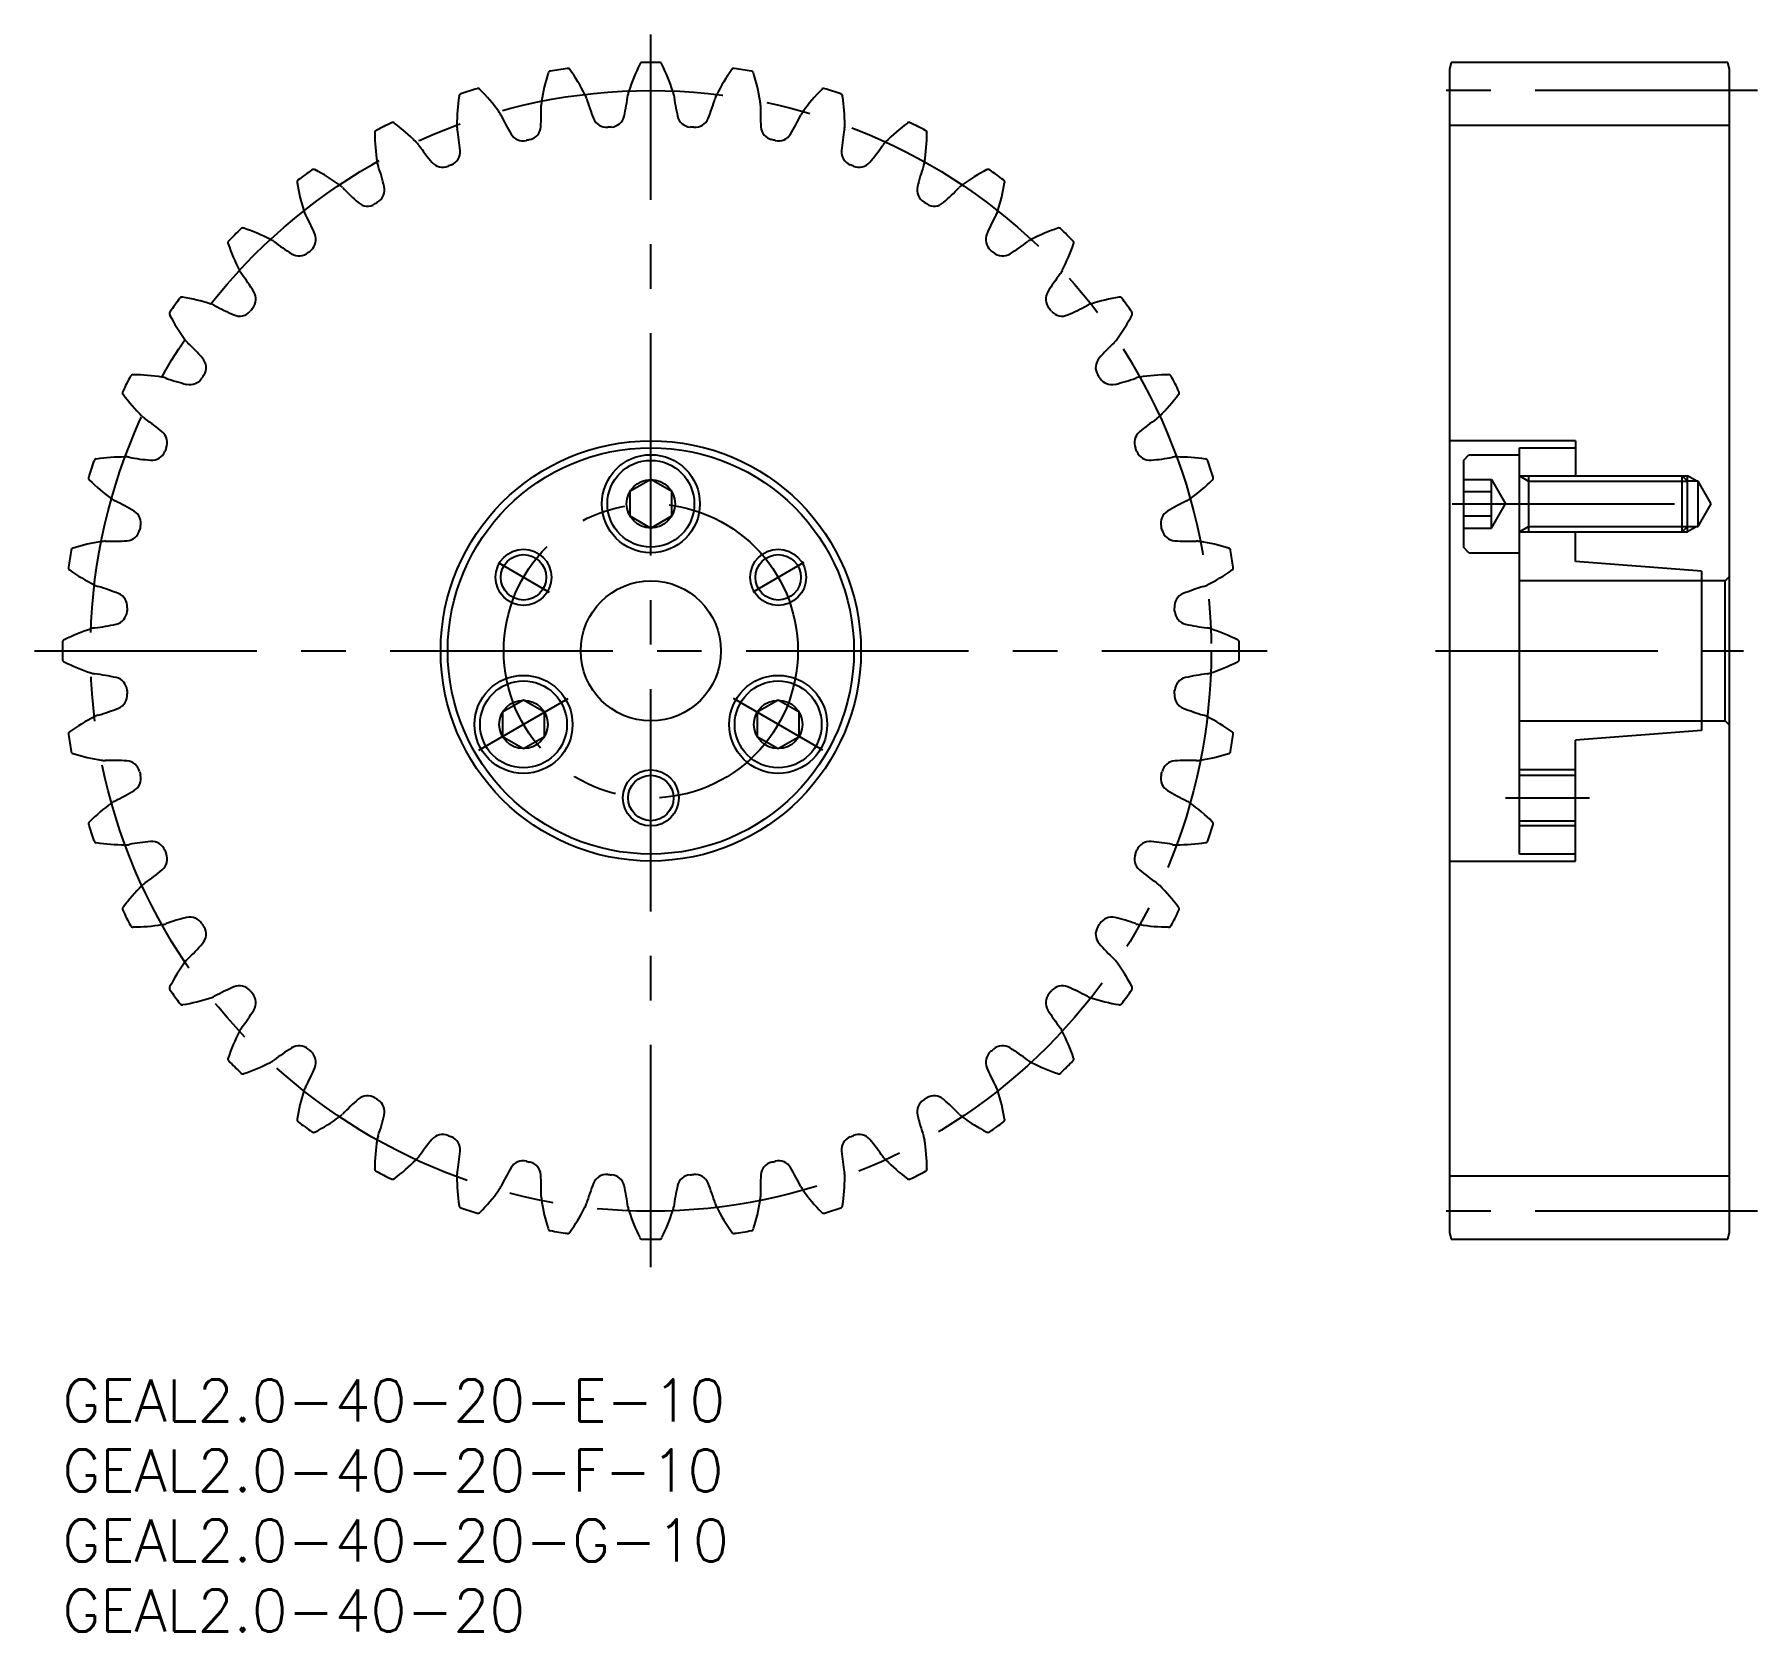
# Model space of a CAD drawing. Extents: x -2 to 191, y -18 to 208.
# Drawn here: x -2 to 121, y -18 to 96 of the extents above; entities that cross this region are included whole.
import ezdxf

# ---------------------------------------------------------------- set-up
doc = ezdxf.new("R2010")
doc.units = 0
doc.header["$LTSCALE"] = 0.5
doc.linetypes.add('CENTER', pattern=[50.8, 31.75, -6.35, 6.35, -6.35])
for name, color, linetype in [('AM_0', 7, 'CONTINUOUS'), ('MSM_CENTER', 1, 'CENTER'), ('MSM_CONTINUOUS', 7, 'CONTINUOUS'), ('MSM_NARROW', 5, 'CONTINUOUS'), ('MSM_PART_NUMBER', 7, 'CONTINUOUS')]:
    doc.layers.add(name, color=color, linetype=linetype)
doc.styles.get("Standard").update_dxf_attribs({"font": 'txt.shx', "height": 1, "bigfont": 'bigfont.shx'})

# ---------------------------------------------------------------- blocks, each defined once
blk = doc.blocks.new('*U3')
at = {"layer": 'MSM_PART_NUMBER'}
blk.add_text('GEAL2.0-40-20-F-10', height=3, dxfattribs=at).set_placement((0, -8))
blk = doc.blocks.new('*U4')
at = {"layer": 'MSM_PART_NUMBER'}
blk.add_text('GEAL2.0-40-20-E-10', height=3, dxfattribs=at).set_placement((0, -3))
blk = doc.blocks.new('*U5')
at = {"layer": 'MSM_PART_NUMBER'}
blk.add_text('GEAL2.0-40-20-G-10', height=3, dxfattribs=at).set_placement((0, -13))
blk = doc.blocks.new('*U7')
at = {"layer": 'MSM_PART_NUMBER'}
blk.add_text('GEAL2.0-40-20', height=3, dxfattribs=at).set_placement((0, -18))

msp = doc.modelspace()

# ---------------------------------------------------------------- linework, layer by layer
at = {"layer": 'AM_0'}
for p, q in [((104, 43.12), (108, 43.12)), ((104, 39.88), (108, 39.88))]:
    msp.add_line(p, q, dxfattribs=at)
at = {"layer": 'MSM_CENTER'}
for p, q in [((42, 8), (42, 96)), ((121, 92), (97, 92)), ((99.2, 62.5), (118.17, 62.5)), ((31.09, 58.3), (34.73, 56.2)), ((52.91, 58.3), (49.27, 56.2)), ((-2, 52), (86, 52)), ((98, 52), (120, 52)), ((29.72, 44.91), (36.09, 48.59)), ((54.28, 44.91), (47.91, 48.59)), ((103, 41.5), (109, 41.5)), ((121, 12), (97, 12))]:
    msp.add_line(p, q, dxfattribs=at)
for radius in [40, 10.5]:
    msp.add_circle((42, 52), radius, dxfattribs=at)
at = {"layer": 'MSM_CONTINUOUS'}
for p, q in [((99.13, 94), (99, 93.5)), ((99, 93.5), (99, 10.5)), ((118.87, 94), (99.13, 94)), ((119, 93.5), (118.87, 94)), ((119, 10.5), (119, 93.5)), ((119, 89.5), (99, 89.5)), ((108, 67), (99, 67)), ((104, 37.5), (104, 66.5)), ((104, 66.5), (108, 66.5)), ((108, 67), (108, 64.5)), ((100, 65.6), (100.4, 66)), ((100, 65.6), (100, 59.4)), ((100.4, 66), (104, 66)), ((42, 64.23), (40.5, 63.37)), ((43.5, 63.37), (42, 64.23)), ((100, 64.23), (102, 64.23)), ((102, 64.23), (103, 62.5)), ((102, 60.77), (102, 64.23)), ((104, 64.5), (115.62, 64.5)), ((104.66, 64.5), (104.66, 60.5)), ((115.62, 60.5), (115.62, 64.5)), ((116, 64.12), (115.62, 64.5)), ((116.75, 64.12), (115.95, 64.12)), ((116, 60.88), (116, 64.12)), ((116.75, 60.88), (116.75, 64.12)), ((117.69, 62.5), (116.75, 64.12)), ((40.5, 63.37), (40.5, 61.63)), ((43.5, 61.63), (43.5, 63.37)), ((100, 63.37), (102, 63.37)), ((40.5, 61.63), (42, 60.77)), ((42, 60.77), (43.5, 61.63)), ((100, 61.63), (102, 61.63)), ((102, 60.77), (103, 62.5)), ((116.75, 60.88), (117.69, 62.5)), ((100, 60.77), (102, 60.77)), ((104, 60.5), (115.62, 60.5)), ((108, 58.38), (108, 60.5)), ((115.62, 60.5), (116, 60.88)), ((115.95, 60.88), (116.75, 60.88)), ((100.4, 59), (100, 59.4)), ((100.4, 59), (104, 59)), ((117, 57.69), (108, 58.38)), ((118.7, 57), (104, 57)), ((117, 57.69), (117, 46.31)), ((119, 57.3), (118.7, 57)), ((118.7, 47), (118.7, 57)), ((32.91, 48.48), (31.41, 47.62)), ((34.41, 47.62), (32.91, 48.48)), ((51.09, 48.48), (49.59, 47.62)), ((52.59, 47.62), (51.09, 48.48)), ((31.41, 47.62), (31.41, 45.88)), ((34.41, 45.88), (34.41, 47.62)), ((49.59, 47.62), (49.59, 45.88)), ((52.59, 45.88), (52.59, 47.62)), ((104, 47), (118.7, 47)), ((118.7, 47), (119, 46.7)), ((31.41, 45.88), (32.91, 45.02)), ((32.91, 45.02), (34.41, 45.88)), ((49.59, 45.88), (51.09, 45.02)), ((51.09, 45.02), (52.59, 45.88)), ((117, 46.31), (108, 45.63)), ((108, 37), (108, 45.63)), ((99, 37), (108, 37)), ((108, 37.5), (104, 37.5)), ((119, 14.5), (99, 14.5)), ((99, 10.5), (99.13, 10)), ((99.13, 10), (118.87, 10)), ((118.87, 10), (119, 10.5))]:
    msp.add_line(p, q, dxfattribs=at)
for centre, radius in [((42, 52), 15), ((42, 52), 14.5), ((42, 62.5), 3.5), ((42, 62.5), 3.1), ((42, 62.5), 1.73), ((32.91, 57.25), 1.62), ((51.09, 57.25), 1.62), ((42, 52), 5), ((32.91, 46.75), 3.5), ((32.91, 46.75), 3.1), ((51.09, 46.75), 3.5), ((51.09, 46.75), 3.1), ((32.91, 46.75), 1.73), ((51.09, 46.75), 1.73), ((42, 41.5), 1.62)]:
    msp.add_circle(centre, radius, dxfattribs=at)
for centre, radius, start, end in [((42, 52), 42, 98.1643, 99.8357), ((36.06, 93.38), 0.2, 35.6521, 98.1643), ((25.39, 85.72), 13.33, 26.75, 35.6521), ((53.13, 87.9), 13.33, 153.3479, 162.25), ((41.39, 93.8), 0.2, 90.8357, 153.3478), ((42, 52), 42, 89.1643, 90.8357), ((42.61, 93.8), 0.2, 26.6521, 89.1643), ((30.87, 87.9), 13.33, 17.75, 26.6521), ((58.61, 85.72), 13.33, 144.3479, 153.25), ((47.94, 93.38), 0.2, 81.8357, 144.3479), ((42, 52), 42, 80.1643, 81.8357), ((47.37, 89.2), 13.33, 162.3479, 171.25), ((34.86, 93.19), 0.2, 99.8356, 162.3479), ((49.14, 93.19), 0.2, 17.6521, 80.1643), ((36.63, 89.2), 13.33, 8.75, 17.6521), ((41.49, 89.59), 13.33, 171.3479, 180.25), ((28.5, 91.56), 0.2, 108.8357, 171.3479), ((42, 52), 42, 107.1643, 108.8357), ((29.66, 91.94), 0.2, 44.6521, 107.1643), ((20.32, 82.71), 13.33, 35.75, 44.6521), ((35.83, 90.98), 1.65, 171.2499, 181.5104), ((35.83, 90.98), 1.65, 16.4896, 26.7501), ((52.75, 95.99), 16, 196.4896, 202.003), ((24.5, 93.77), 16, 346.997, 352.5104), ((42, 91.47), 1.65, 162.2499, 172.5104), ((42, 91.47), 1.65, 7.4896, 17.7501), ((59.5, 93.77), 16, 187.4896, 193.003), ((31.25, 95.99), 16, 337.997, 343.5104), ((48.17, 90.98), 1.65, 153.2499, 163.5104), ((48.17, 90.98), 1.65, 358.4896, 8.7501), ((63.68, 82.71), 13.33, 135.3479, 144.25), ((54.34, 91.94), 0.2, 72.8357, 135.3479), ((42, 52), 42, 71.1643, 72.8357), ((55.5, 91.56), 0.2, 8.6521, 71.1643), ((42.51, 89.59), 13.33, 359.75, 8.6521), ((29.8, 89.53), 1.65, 25.4896, 35.7501), ((45.74, 97.13), 16, 205.4896, 211.003), ((18.18, 90.52), 16, 355.997, 1.5104), ((38.84, 90.37), 1, 202.003, 274.7056), ((39.12, 90.39), 1, 274.2944, 346.997), ((44.88, 90.39), 1, 193.003, 265.7056), ((45.16, 90.37), 1, 265.2944, 337.997), ((65.82, 90.52), 16, 178.4896, 184.003), ((38.26, 97.13), 16, 328.997, 334.5104), ((54.2, 89.53), 1.65, 144.2499, 154.5104), ((22.48, 88.96), 0.2, 117.8357, 180.3479), ((35.62, 89.04), 13.33, 180.3479, 189.25), ((42, 52), 42, 116.1643, 117.8357), ((23.57, 89.52), 0.2, 53.6521, 116.1643), ((15.78, 78.94), 13.33, 44.75, 53.6521), ((29.8, 89.53), 1.65, 180.2499, 190.5104), ((12.45, 86.32), 16, 4.997, 10.5104), ((32.88, 89.4), 1, 211.003, 283.7056), ((33.15, 89.47), 1, 283.2944, 355.997), ((42, 52), 37.5, 94.2944, 94.7056), ((42, 52), 37.5, 85.2944, 85.7056), ((50.85, 89.47), 1, 184.003, 256.7056), ((51.12, 89.4), 1, 256.2944, 328.997), ((71.55, 86.32), 16, 169.4896, 175.003), ((54.2, 89.53), 1.65, 349.4896, 359.7501), ((68.22, 78.94), 13.33, 126.3479, 135.25), ((60.43, 89.52), 0.2, 63.8357, 126.3478), ((42, 52), 42, 62.1643, 63.8357), ((48.38, 89.04), 13.33, 350.75, 359.6521), ((61.52, 88.96), 0.2, 359.6521, 62.1643), ((24.08, 87.16), 1.65, 34.4896, 44.7501), ((38.63, 97.16), 16, 214.4896, 220.003), ((27.39, 87.62), 1, 292.2944, 4.997), ((42, 52), 37.5, 103.2944, 103.7056), ((42, 52), 37.5, 76.2944, 76.7056), ((56.61, 87.62), 1, 175.003, 247.7056), ((45.37, 97.16), 16, 319.997, 325.5104), ((59.92, 87.16), 1.65, 135.2499, 145.5104), ((42, 52), 42, 125.1643, 126.8357), ((17.93, 86.17), 0.2, 62.6521, 125.1643), ((11.89, 74.51), 13.33, 53.75, 62.6521), ((24.08, 87.16), 1.65, 189.2499, 199.5104), ((7.45, 81.27), 16, 13.997, 19.5104), ((27.14, 87.52), 1, 220.003, 292.7056), ((42, 52), 37.5, 112.2944, 112.7056), ((42, 52), 37.5, 67.2944, 67.7056), ((56.86, 87.52), 1, 247.2944, 319.997), ((76.55, 81.27), 16, 160.4896, 166.003), ((59.92, 87.16), 1.65, 340.4896, 350.7501), ((72.11, 74.51), 13.33, 117.3479, 126.25), ((66.07, 86.17), 0.2, 54.8357, 117.3478), ((42, 52), 42, 53.1643, 54.8357), ((16.94, 85.45), 0.2, 126.8357, 189.3479), ((29.9, 87.59), 13.33, 189.3479, 198.25), ((18.8, 83.93), 1.65, 43.4896, 53.7501), ((31.61, 96.08), 16, 223.4896, 229.003), ((22, 84.9), 1, 301.2944, 13.997), ((62, 84.9), 1, 166.003, 238.7056), ((52.39, 96.08), 16, 310.997, 316.5104), ((65.2, 83.93), 1.65, 126.2499, 136.5104), ((54.1, 87.59), 13.33, 341.75, 350.6521), ((67.06, 85.45), 0.2, 350.6521, 53.1643), ((21.77, 84.75), 1, 229.003, 301.7056), ((42, 52), 37.5, 121.2944, 121.7056), ((42, 52), 37.5, 58.2944, 58.7056), ((62.23, 84.75), 1, 238.2944, 310.997), ((18.8, 83.93), 1.65, 198.2499, 208.5104), ((3.29, 75.5), 16, 22.997, 28.5104), ((80.71, 75.5), 16, 151.4896, 157.003), ((65.2, 83.93), 1.65, 331.4896, 341.7501), ((12.01, 81.12), 0.2, 135.8357, 198.3479), ((42, 52), 42, 134.1643, 135.8357), ((12.88, 81.99), 0.2, 71.6521, 134.1643), ((8.74, 69.52), 13.33, 62.75, 71.6521), ((14.09, 79.91), 1.65, 52.4896, 62.7501), ((24.84, 93.91), 16, 232.4896, 238.003), ((17.1, 81.37), 1, 310.2944, 22.997), ((66.9, 81.37), 1, 157.003, 229.7056), ((59.16, 93.91), 16, 301.997, 307.5104), ((69.91, 79.91), 1.65, 117.2499, 127.5104), ((75.26, 69.52), 13.33, 108.3479, 117.25), ((71.12, 81.99), 0.2, 45.8357, 108.3479), ((42, 52), 42, 44.1643, 45.8357), ((71.99, 81.12), 0.2, 341.6521, 44.1643), ((24.48, 85.26), 13.33, 198.3479, 207.25), ((16.89, 81.19), 1, 238.003, 310.7056), ((42, 52), 37.5, 130.2944, 130.7056), ((42, 52), 37.5, 49.2944, 49.7056), ((67.11, 81.19), 1, 229.2944, 301.997), ((59.52, 85.26), 13.33, 332.75, 341.6521), ((14.09, 79.91), 1.65, 207.2499, 217.5104), ((0.09, 69.16), 16, 31.997, 37.5104), ((83.91, 69.16), 16, 142.4896, 148.003), ((69.91, 79.91), 1.65, 322.4896, 332.7501), ((12.81, 77.11), 1, 319.2944, 31.997), ((71.19, 77.11), 1, 148.003, 220.7056), ((42, 52), 42, 143.1643, 144.8357), ((8.55, 77.06), 0.2, 80.6521, 143.1643), ((6.41, 64.1), 13.33, 71.75, 80.6521), ((10.07, 75.2), 1.65, 61.4896, 71.7501), ((18.5, 90.71), 16, 241.4896, 247.003), ((42, 52), 37.5, 139.2944, 139.7056), ((42, 52), 37.5, 40.2944, 40.7056), ((65.5, 90.71), 16, 292.997, 298.5104), ((73.93, 75.2), 1.65, 108.2499, 118.5104), ((77.59, 64.1), 13.33, 99.3479, 108.25), ((75.45, 77.06), 0.2, 36.8357, 99.3479), ((42, 52), 42, 35.1643, 36.8357), ((7.83, 76.07), 0.2, 144.8357, 207.3479), ((19.49, 82.11), 13.33, 207.3479, 216.25), ((12.63, 76.9), 1, 247.003, 319.7056), ((71.37, 76.9), 1, 220.2944, 292.997), ((64.51, 82.11), 13.33, 323.75, 332.6521), ((76.17, 76.07), 0.2, 332.6521, 35.1643), ((10.07, 75.2), 1.65, 216.2499, 226.5104), ((-2.08, 62.39), 16, 40.997, 46.5104), ((86.08, 62.39), 16, 133.4896, 139.003), ((73.93, 75.2), 1.65, 313.4896, 323.7501), ((9.25, 72.23), 1, 328.2944, 40.997), ((74.75, 72.23), 1, 139.003, 211.7056), ((42, 52), 42, 152.1643, 153.8357), ((5.04, 71.52), 0.2, 89.6521, 152.1643), ((4.96, 58.38), 13.33, 80.75, 89.6521), ((6.84, 69.92), 1.65, 70.4896, 80.7501), ((12.73, 86.55), 16, 250.4896, 256.003), ((9.1, 72), 1, 256.003, 328.7056), ((42, 52), 37.5, 148.2944, 148.7056), ((42, 52), 37.5, 31.2944, 31.7056), ((74.9, 72), 1, 211.2944, 283.997), ((71.27, 86.55), 16, 283.997, 289.5104), ((77.16, 69.92), 1.65, 99.2499, 109.5104), ((79.04, 58.38), 13.33, 90.3479, 99.25), ((78.96, 71.52), 0.2, 27.8357, 90.3479), ((42, 52), 42, 26.1643, 27.8357), ((4.48, 70.43), 0.2, 153.8357, 216.3479), ((15.06, 78.22), 13.33, 216.3479, 225.25), ((68.94, 78.22), 13.33, 314.75, 323.6521), ((79.52, 70.43), 0.2, 323.6521, 26.1643), ((6.84, 69.92), 1.65, 225.2499, 235.5104), ((-3.16, 55.37), 16, 49.997, 55.5104), ((87.16, 55.37), 16, 124.4896, 130.003), ((77.16, 69.92), 1.65, 304.4896, 314.7501), ((6.48, 66.86), 1, 337.2944, 49.997), ((42, 52), 37.5, 157.2944, 157.7056), ((77.52, 66.86), 1, 130.003, 202.7056), ((42, 52), 37.5, 22.2944, 22.7056), ((42, 52), 42, 161.1643, 162.8357), ((2.44, 65.5), 0.2, 98.6521, 161.1643), ((4.41, 52.51), 13.33, 89.75, 98.6521), ((4.47, 64.2), 1.65, 79.4896, 89.7501), ((7.68, 81.55), 16, 259.4896, 265.003), ((6.38, 66.61), 1, 265.003, 337.7056), ((77.62, 66.61), 1, 202.2944, 274.997), ((76.32, 81.55), 16, 274.997, 280.5104), ((79.53, 64.2), 1.65, 90.2499, 100.5104), ((79.59, 52.51), 13.33, 81.3479, 90.25), ((81.56, 65.5), 0.2, 18.8357, 81.3479), ((42, 52), 42, 17.1643, 18.8357), ((2.06, 64.34), 0.2, 162.8357, 225.3479), ((11.29, 73.68), 13.33, 225.3479, 234.25), ((72.71, 73.68), 13.33, 305.75, 314.6521), ((81.94, 64.34), 0.2, 314.6521, 17.1643), ((4.47, 64.2), 1.65, 234.2499, 244.5104), ((79.53, 64.2), 1.65, 295.4896, 305.7501), ((-3.13, 48.26), 16, 58.997, 64.5104), ((4.6, 61.12), 1, 346.2944, 58.997), ((79.4, 61.12), 1, 121.003, 193.7056), ((87.13, 48.26), 16, 115.4896, 121.003), ((4.53, 60.85), 1, 274.003, 346.7056), ((42, 52), 37.5, 166.2944, 166.7056), ((42, 52), 37.5, 13.2944, 13.7056), ((79.47, 60.85), 1, 193.2944, 265.997), ((42, 52), 42, 170.1643, 171.8357), ((0.81, 59.14), 0.2, 107.6521, 170.1643), ((4.8, 46.63), 13.33, 98.75, 107.6521), ((3.02, 58.17), 1.65, 88.4896, 98.7501), ((3.48, 75.82), 16, 268.4896, 274.003), ((80.52, 75.82), 16, 265.997, 271.5104), ((80.98, 58.17), 1.65, 81.2499, 91.5104), ((79.2, 46.63), 13.33, 72.3479, 81.25), ((83.19, 59.14), 0.2, 9.8357, 72.3479), ((42, 52), 42, 8.1643, 9.8357), ((0.62, 57.94), 0.2, 171.8357, 234.3479), ((83.38, 57.94), 0.2, 305.6521, 8.1643), ((8.28, 68.61), 13.33, 234.3479, 243.25), ((3.02, 58.17), 1.65, 243.2499, 253.5104), ((-1.99, 41.25), 16, 67.997, 73.5104), ((85.99, 41.25), 16, 106.4896, 112.003), ((80.98, 58.17), 1.65, 286.4896, 296.7501), ((75.72, 68.61), 13.33, 296.75, 305.6521), ((3.63, 55.16), 1, 355.2944, 67.997), ((80.37, 55.16), 1, 112.003, 184.7056), ((3.61, 54.88), 1, 283.003, 355.7056), ((42, 52), 37.5, 175.2944, 175.7056), ((42, 52), 37.5, 4.2944, 4.7056), ((80.39, 54.88), 1, 184.2944, 256.997), ((6.1, 40.87), 13.33, 107.75, 116.6521), ((2.53, 52), 1.65, 97.4896, 107.7501), ((0.23, 69.5), 16, 277.4896, 283.003), ((83.77, 69.5), 16, 256.997, 262.5104), ((81.47, 52), 1.65, 72.2499, 82.5104), ((77.9, 40.87), 13.33, 63.3479, 72.25), ((0.2, 52.61), 0.2, 116.6521, 179.1643), ((42, 52), 42, 179.1643, 180.8357), ((83.8, 52.61), 0.2, 0.8357, 63.3479), ((42, 52), 42, 359.1643, 0.8357), ((0.2, 51.39), 0.2, 180.8357, 243.3479), ((6.1, 63.13), 13.33, 243.3479, 252.25), ((77.9, 63.13), 13.33, 287.75, 296.6521), ((83.8, 51.39), 0.2, 296.6521, 359.1643), ((2.53, 52), 1.65, 252.2499, 262.5104), ((0.23, 34.5), 16, 76.997, 82.5104), ((3.61, 49.12), 1, 4.2944, 76.997), ((80.39, 49.12), 1, 103.003, 175.7056), ((83.77, 34.5), 16, 97.4896, 103.003), ((81.47, 52), 1.65, 277.4896, 287.7501), ((3.63, 48.84), 1, 292.003, 4.7056), ((42, 52), 37.5, 184.2944, 184.7056), ((42, 52), 37.5, 355.2944, 355.7056), ((80.37, 48.84), 1, 175.2944, 247.997), ((8.28, 35.39), 13.33, 116.75, 125.6521), ((3.02, 45.83), 1.65, 106.4896, 116.7501), ((-1.99, 62.75), 16, 286.4896, 292.003), ((85.99, 62.75), 16, 247.997, 253.5104), ((80.98, 45.83), 1.65, 63.2499, 73.5104), ((75.72, 35.39), 13.33, 54.3479, 63.25), ((0.62, 46.06), 0.2, 125.6521, 188.1643), ((42, 52), 42, 188.1643, 189.8357), ((42, 52), 42, 350.1643, 351.8357), ((83.38, 46.06), 0.2, 351.8357, 54.3479), ((0.81, 44.86), 0.2, 189.8357, 252.3479), ((4.8, 57.37), 13.33, 252.3479, 261.25), ((79.2, 57.37), 13.33, 278.75, 287.6521), ((83.19, 44.86), 0.2, 287.6521, 350.1643), ((3.02, 45.83), 1.65, 261.2499, 271.5104), ((3.48, 28.18), 16, 85.997, 91.5104), ((4.53, 43.15), 1, 13.2944, 85.997), ((4.6, 42.88), 1, 301.003, 13.7056), ((42, 52), 37.5, 193.2944, 193.7056), ((79.4, 42.88), 1, 166.2944, 238.997), ((42, 52), 37.5, 346.2944, 346.7056), ((79.47, 43.15), 1, 94.003, 166.7056), ((80.52, 28.18), 16, 88.4896, 94.003), ((80.98, 45.83), 1.65, 268.4896, 278.7501), ((-3.13, 55.74), 16, 295.4896, 301.003), ((87.13, 55.74), 16, 238.997, 244.5104), ((11.29, 30.32), 13.33, 125.75, 134.6521), ((4.47, 39.8), 1.65, 115.4896, 125.7501), ((79.53, 39.8), 1.65, 54.2499, 64.5104), ((72.71, 30.32), 13.33, 45.3479, 54.25), ((2.06, 39.66), 0.2, 134.6521, 197.1643), ((42, 52), 42, 197.1643, 198.8357), ((42, 52), 42, 341.1643, 342.8357), ((81.94, 39.66), 0.2, 342.8357, 45.3479), ((2.44, 38.5), 0.2, 198.8357, 261.3479), ((4.41, 51.49), 13.33, 261.3479, 270.25), ((4.47, 39.8), 1.65, 270.2499, 280.5104), ((7.68, 22.45), 16, 94.997, 100.5104), ((6.38, 37.39), 1, 22.2944, 94.997), ((77.62, 37.39), 1, 85.003, 157.7056), ((76.32, 22.45), 16, 79.4896, 85.003), ((79.53, 39.8), 1.65, 259.4896, 269.7501), ((79.59, 51.49), 13.33, 269.75, 278.6521), ((81.56, 38.5), 0.2, 278.6521, 341.1643), ((6.48, 37.14), 1, 310.003, 22.7056), ((42, 52), 37.5, 202.2944, 202.7056), ((77.52, 37.14), 1, 157.2944, 229.997), ((42, 52), 37.5, 337.2944, 337.7056), ((-3.16, 48.63), 16, 304.4896, 310.003), ((87.16, 48.63), 16, 229.997, 235.5104), ((15.06, 25.78), 13.33, 134.75, 143.6521), ((6.84, 34.08), 1.65, 124.4896, 134.7501), ((77.16, 34.08), 1.65, 45.2499, 55.5104), ((68.94, 25.78), 13.33, 36.3479, 45.25), ((4.48, 33.57), 0.2, 143.6521, 206.1643), ((42, 52), 42, 206.1643, 207.8357), ((42, 52), 42, 332.1643, 333.8357), ((79.52, 33.57), 0.2, 333.8357, 36.3479), ((5.04, 32.48), 0.2, 207.8357, 270.3479), ((4.96, 45.62), 13.33, 270.3479, 279.25), ((6.84, 34.08), 1.65, 279.2499, 289.5104), ((12.73, 17.45), 16, 103.997, 109.5104), ((9.1, 32), 1, 31.2944, 103.997), ((42, 52), 37.5, 211.2944, 211.7056), ((9.25, 31.77), 1, 319.003, 31.7056), ((74.75, 31.77), 1, 148.2944, 220.997), ((42, 52), 37.5, 328.2944, 328.7056), ((74.9, 32), 1, 76.003, 148.7056), ((71.27, 17.45), 16, 70.4896, 76.003), ((77.16, 34.08), 1.65, 250.4896, 260.7501), ((79.04, 45.62), 13.33, 260.75, 269.6521), ((78.96, 32.48), 0.2, 269.6521, 332.1643), ((-2.08, 41.61), 16, 313.4896, 319.003), ((86.08, 41.61), 16, 220.997, 226.5104), ((19.49, 21.89), 13.33, 143.75, 152.6521), ((10.07, 28.8), 1.65, 133.4896, 143.7501), ((73.93, 28.8), 1.65, 36.2499, 46.5104), ((64.51, 21.89), 13.33, 27.3479, 36.25), ((7.83, 27.93), 0.2, 152.6521, 215.1643), ((42, 52), 42, 215.1643, 216.8357), ((6.41, 39.9), 13.33, 279.3479, 288.25), ((10.07, 28.8), 1.65, 288.2499, 298.5104), ((18.5, 13.29), 16, 112.997, 118.5104), ((12.63, 27.1), 1, 40.2944, 112.997), ((42, 52), 37.5, 220.2944, 220.7056), ((12.81, 26.89), 1, 328.003, 40.7056), ((71.19, 26.89), 1, 139.2944, 211.997), ((42, 52), 37.5, 319.2944, 319.7056), ((71.37, 27.1), 1, 67.003, 139.7056), ((65.5, 13.29), 16, 61.4896, 67.003), ((73.93, 28.8), 1.65, 241.4896, 251.7501), ((77.59, 39.9), 13.33, 251.75, 260.6521), ((42, 52), 42, 323.1643, 324.8357), ((76.17, 27.93), 0.2, 324.8357, 27.3479), ((8.55, 26.94), 0.2, 216.8357, 279.3479), ((0.09, 34.84), 16, 322.4896, 328.003), ((83.91, 34.84), 16, 211.997, 217.5104), ((75.45, 26.94), 0.2, 260.6521, 323.1643), ((24.48, 18.74), 13.33, 152.75, 161.6521), ((14.09, 24.09), 1.65, 142.4896, 152.7501), ((69.91, 24.09), 1.65, 27.2499, 37.5104), ((59.52, 18.74), 13.33, 18.3479, 27.25), ((24.84, 10.09), 16, 121.997, 127.5104), ((16.89, 22.81), 1, 49.2944, 121.997), ((42, 52), 37.5, 229.2944, 229.7056), ((17.1, 22.63), 1, 337.003, 49.7056), ((66.9, 22.63), 1, 130.2944, 202.997), ((42, 52), 37.5, 310.2944, 310.7056), ((67.11, 22.81), 1, 58.003, 130.7056), ((59.16, 10.09), 16, 52.4896, 58.003), ((12.01, 22.88), 0.2, 161.6521, 224.1643), ((42, 52), 42, 224.1643, 225.8357), ((8.74, 34.48), 13.33, 288.3479, 297.25), ((14.09, 24.09), 1.65, 297.2499, 307.5104), ((3.29, 28.5), 16, 331.4896, 337.003), ((80.71, 28.5), 16, 202.997, 208.5104), ((69.91, 24.09), 1.65, 232.4896, 242.7501), ((75.26, 34.48), 13.33, 242.75, 251.6521), ((42, 52), 42, 314.1643, 315.8357), ((71.99, 22.88), 0.2, 315.8357, 18.3479), ((12.88, 22.01), 0.2, 225.8357, 288.3479), ((71.12, 22.01), 0.2, 251.6521, 314.1643), ((29.9, 16.41), 13.33, 161.75, 170.6521), ((18.8, 20.07), 1.65, 151.4896, 161.7501), ((31.61, 7.92), 16, 130.997, 136.5104), ((21.77, 19.25), 1, 58.2944, 130.997), ((42, 52), 37.5, 238.2944, 238.7056), ((22, 19.1), 1, 346.003, 58.7056), ((62, 19.1), 1, 121.2944, 193.997), ((42, 52), 37.5, 301.2944, 301.7056), ((62.23, 19.25), 1, 49.003, 121.7056), ((52.39, 7.92), 16, 43.4896, 49.003), ((65.2, 20.07), 1.65, 18.2499, 28.5104), ((54.1, 16.41), 13.33, 9.3479, 18.25), ((16.94, 18.55), 0.2, 170.6521, 233.1643), ((11.89, 29.49), 13.33, 297.3479, 306.25), ((18.8, 20.07), 1.65, 306.2499, 316.5104), ((7.45, 22.73), 16, 340.4896, 346.003), ((76.55, 22.73), 16, 193.997, 199.5104), ((65.2, 20.07), 1.65, 223.4896, 233.7501), ((72.11, 29.49), 13.33, 233.75, 242.6521), ((67.06, 18.55), 0.2, 306.8357, 9.3479), ((42, 52), 42, 233.1643, 234.8357), ((17.93, 17.83), 0.2, 234.8357, 297.3479), ((24.08, 16.84), 1.65, 160.4896, 170.7501), ((27.14, 16.48), 1, 67.2944, 139.997), ((42, 52), 37.5, 247.2944, 247.7056), ((27.39, 16.38), 1, 355.003, 67.7056), ((56.61, 16.38), 1, 112.2944, 184.997), ((42, 52), 37.5, 292.2944, 292.7056), ((56.86, 16.48), 1, 40.003, 112.7056), ((59.92, 16.84), 1.65, 9.2499, 19.5104), ((66.07, 17.83), 0.2, 242.6521, 305.1643), ((42, 52), 42, 305.1643, 306.8357), ((35.62, 14.96), 13.33, 170.75, 179.6521), ((38.63, 6.84), 16, 139.997, 145.5104), ((12.45, 17.68), 16, 349.4896, 355.003), ((71.55, 17.68), 16, 184.997, 190.5104), ((45.37, 6.84), 16, 34.4896, 40.003), ((48.38, 14.96), 13.33, 0.3479, 9.25), ((22.48, 15.04), 0.2, 179.6521, 242.1643), ((42, 52), 42, 242.1643, 243.8357), ((15.78, 25.06), 13.33, 306.3479, 315.25), ((24.08, 16.84), 1.65, 315.2499, 325.5104), ((29.8, 14.47), 1.65, 169.4896, 179.7501), ((45.74, 6.87), 16, 148.997, 154.5104), ((32.88, 14.6), 1, 76.2944, 148.997), ((42, 52), 37.5, 256.2944, 256.7056), ((33.15, 14.53), 1, 4.003, 76.7056), ((50.85, 14.53), 1, 103.2944, 175.997), ((42, 52), 37.5, 283.2944, 283.7056), ((51.12, 14.6), 1, 31.003, 103.7056), ((38.26, 6.87), 16, 25.4896, 31.003), ((54.2, 14.47), 1.65, 0.2499, 10.5104), ((59.92, 16.84), 1.65, 214.4896, 224.7501), ((68.22, 25.06), 13.33, 224.75, 233.6521), ((42, 52), 42, 296.1643, 297.8357), ((61.52, 15.04), 0.2, 297.8357, 0.3479), ((23.57, 14.48), 0.2, 243.8357, 306.3479), ((41.49, 14.41), 13.33, 179.75, 188.6521), ((29.8, 14.47), 1.65, 324.2499, 334.5104), ((18.18, 13.48), 16, 358.4896, 4.003), ((52.75, 8.01), 16, 157.997, 163.5104), ((38.84, 13.63), 1, 85.2944, 157.997), ((42, 52), 37.5, 265.2944, 265.7056), ((39.12, 13.61), 1, 13.003, 85.7056), ((24.5, 10.23), 16, 7.4896, 13.003), ((59.5, 10.23), 16, 166.997, 172.5104), ((44.88, 13.61), 1, 94.2944, 166.997), ((42, 52), 37.5, 274.2944, 274.7056), ((45.16, 13.63), 1, 22.003, 94.7056), ((31.25, 8.01), 16, 16.4896, 22.003), ((65.82, 13.48), 16, 175.997, 181.5104), ((54.2, 14.47), 1.65, 205.4896, 215.7501), ((42.51, 14.41), 13.33, 351.3479, 0.25), ((60.43, 14.48), 0.2, 233.6521, 296.1643), ((28.5, 12.44), 0.2, 188.6521, 251.1643), ((20.32, 21.29), 13.33, 315.3479, 324.25), ((35.83, 13.02), 1.65, 178.4896, 188.7501), ((47.37, 14.8), 13.33, 188.75, 197.6521), ((35.83, 13.02), 1.65, 333.2499, 343.5104), ((42, 12.53), 1.65, 187.4896, 197.7501), ((42, 12.53), 1.65, 342.2499, 352.5104), ((48.17, 13.02), 1.65, 196.4896, 206.7501), ((36.63, 14.8), 13.33, 342.3479, 351.25), ((48.17, 13.02), 1.65, 351.2499, 1.5104), ((63.68, 21.29), 13.33, 215.75, 224.6521), ((55.5, 12.44), 0.2, 288.8357, 351.3479), ((42, 52), 42, 251.1643, 252.8357), ((29.66, 12.06), 0.2, 252.8357, 315.3479), ((25.39, 18.28), 13.33, 324.3479, 333.25), ((53.13, 16.1), 13.33, 197.75, 206.6521), ((30.87, 16.1), 13.33, 333.3479, 342.25), ((58.61, 18.28), 13.33, 206.75, 215.6521), ((54.34, 12.06), 0.2, 224.6521, 287.1643), ((42, 52), 42, 287.1643, 288.8357), ((34.86, 10.81), 0.2, 197.6521, 260.1643), ((42, 52), 42, 260.1643, 261.8357), ((36.06, 10.62), 0.2, 261.8357, 324.3479), ((41.39, 10.2), 0.2, 206.6521, 269.1643), ((42, 52), 42, 269.1643, 270.8357), ((42.61, 10.2), 0.2, 270.8357, 333.3479), ((47.94, 10.62), 0.2, 215.6521, 278.1643), ((42, 52), 42, 278.1643, 279.8357), ((49.14, 10.81), 0.2, 279.8357, 342.3479)]:
    msp.add_arc(centre, radius, start, end, dxfattribs=at)
at = {"layer": 'MSM_NARROW'}
for p, q in [((104, 64.5), (104.66, 64.12)), ((104.66, 64.12), (116, 64.12)), ((115.62, 64.5), (116, 64.5)), ((116, 60.5), (116, 64.5)), ((116.66, 64.12), (116, 64.5)), ((104, 60.5), (104.66, 60.88)), ((104.66, 60.88), (116, 60.88)), ((115.62, 60.5), (116, 60.5)), ((116.66, 60.88), (116, 60.5)), ((108, 43.5), (104, 43.5)), ((108, 39.5), (104, 39.5))]:
    msp.add_line(p, q, dxfattribs=at)
for centre in [(32.91, 57.25), (51.09, 57.25), (42, 41.5)]:
    msp.add_circle(centre, 2, dxfattribs=at)

# ---------------------------------------------------------------- block references
at = {"layer": 'MSM_CONTINUOUS'}
for name in ['*U4', '*U3', '*U5', '*U7']:
    msp.add_blockref(name, (0, 0), dxfattribs=at)

doc.saveas('drawing.dxf')
